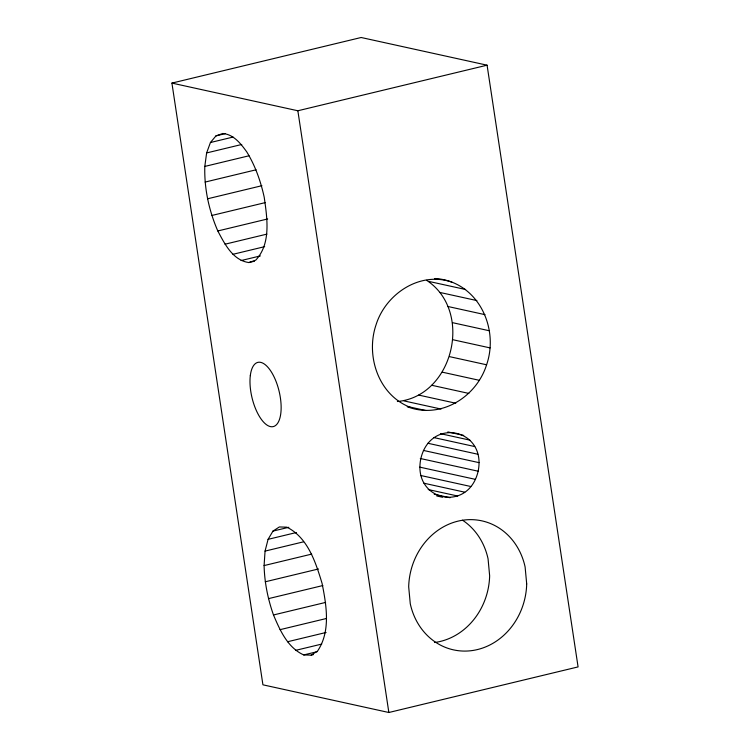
<?xml version="1.0" encoding="UTF-8"?>
<svg xmlns="http://www.w3.org/2000/svg" width="750" height="750" viewBox="0 0 750 750"><rect width="100%" height="100%" fill="white"/><g stroke="black" fill="none" stroke-linecap="round" stroke-linejoin="round"><path stroke-width="1.12" d="M264.094 565.575L265.059 551.1L268.078 539.344L272.963 531.103L279.356 526.959L286.847 527.175C307.913 537.619 315.731 562.481 322.097 583.462C326.447 605.428 330.881 631.209 317.597 651L311.194 655.144L303.712 654.928C287.625 647.681 279.994 630.281 273.488 614.972C267.872 599.081 264.516 582.45 264.094 565.575L311.681 554.109M478.144 471.206C486.844 428.925 430.519 416.663 420.816 458.709C412.116 500.991 468.441 513.253 478.144 471.206L420.291 458.494M204.806 166.425L206.625 152.934L210.431 142.519L215.972 135.881L222.863 133.481C233.719 134.494 240.787 143.644 246.722 151.838C255.291 165.769 260.719 181.312 264.216 197.241C267.131 217.856 271.303 243.469 255.75 260.156L248.859 262.556C232.791 260.306 224.644 243.853 217.809 230.963C208.987 210.675 204.178 188.597 204.806 166.425L249 155.784M397.378 401.522C453.609 396.216 473.541 311.109 426.619 280.322M407.241 406.716C440.494 419.484 476.325 397.425 486.591 364.791C499.547 327.319 477.356 281.184 435.169 278.503M171.919 83.091L361.144 37.5L487.078 65.184L578.081 666.909L388.856 712.5L262.922 684.816L171.919 83.091L297.853 110.766L487.078 65.184M215.972 135.881L225.037 133.697M210.431 142.519L233.091 137.062M206.625 152.934L241.753 144.478M205.116 182.072L256.097 169.791M207.506 198.806L261.9 185.7M211.838 215.475L265.097 202.65M217.809 230.963L267.666 218.953M225.009 244.209L266.925 234.113M232.941 254.306L264.666 246.656M241.078 260.559L260.344 255.919M248.859 262.556L254.522 261.197M272.963 531.103L288.825 527.288M268.078 539.344L296.409 532.519M265.059 551.1L303.581 541.819M265.247 581.794L318.506 568.969M268.453 598.641L322.847 585.544M273.488 614.972L325.613 602.419M280.012 629.672L326.466 618.478M287.569 641.747L326.091 632.466M295.65 650.353L321.713 644.081M303.712 654.928L317.306 651.656M311.194 655.144L313.463 654.6M452.016 282.206C419.991 270.834 385.622 293.981 376.031 324.872C365.475 355.941 378.516 395.344 410.616 407.456M434.756 278.681L436.997 279.169M428.569 281.363L465.619 289.5M439.828 292.434L476.878 300.572M447.994 306.516L485.034 314.662M452.484 322.659L489.534 330.806M453.019 339.759L490.069 347.897M449.541 356.644L486.591 364.791M442.303 372.169L479.353 380.316M431.784 385.284L468.834 393.422M418.716 395.081L455.766 403.228M403.978 400.903L441.028 409.041M407.662 406.537L425.625 410.484M447.825 431.916L463.706 435.413M440.419 433.659L469.913 440.138M433.894 437.587L474.731 446.559M427.913 443.269L477.825 454.237M423.403 450.422L478.988 462.638M419.756 467.128L475.341 479.344M420.863 475.528L470.775 486.497M423.928 483.216L464.766 492.188M428.212 489.544L457.706 496.022M434.213 494.25L450.094 497.737M436.762 495.975L442.434 497.222M297.853 110.766L388.856 712.5M462.506 520.191A66.047 58.669 -77.6 0 1 488.062 558.825L489.647 575.784A66.047 58.669 -77.6 0 1 434.494 642.506M526.697 583.931L525.112 566.972A66.047 58.669 -77.6 0 0 461.625 520.397A66.047 58.669 -77.6 0 0 408.684 586.791L410.269 603.75A66.047 58.669 -77.6 0 0 473.747 650.325A66.047 58.669 -77.6 0 0 526.697 583.931M250.312 375.619A33.028 13.931 76.5 0 0 270.431 426.6A33.028 13.931 76.5 0 0 275.981 381.262A33.028 13.931 76.5 0 0 250.312 375.619"/></g></svg>
